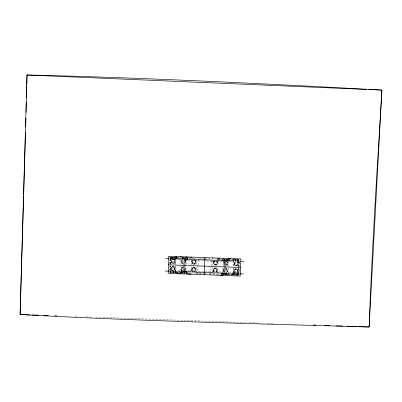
<?xml version="1.0" encoding="UTF-8"?>
<svg xmlns="http://www.w3.org/2000/svg" width="402" height="402" viewBox="0 0 402 402"><rect width="100%" height="100%" fill="white"/><g stroke="black" fill="none" stroke-linecap="round" stroke-linejoin="round"><path stroke-width="0.3" stroke-dasharray="2.01 1.51" d="M169.046 272.496L169.111 270.727M169.353 264.255L169.574 258.37M169.719 271.305L169.961 264.868M169.981 264.285L170.222 257.843L169.619 257.195M170.036 270.114L170.187 266.039M170.252 264.295L170.468 258.476L170.197 258.466M170.136 271.189L170.322 266.219L175.664 266.42L175.478 271.385L180.508 271.571L180.694 266.606L186.041 266.802L185.855 271.772M170.604 258.576L170.418 263.546L175.764 263.742L175.95 258.777L180.98 258.963L180.794 263.933L184.357 264.064M170.418 270.521L170.604 265.516M170.649 264.265L170.835 259.265M175.222 270.888L175.418 265.652M175.458 264.491L175.654 259.255M180.664 273.41L180.764 270.767L175.071 270.556M181.252 257.672L181.171 259.787L175.478 259.576M185.015 266.596L184.865 270.682L203.734 271.38M185.081 264.848L185.252 260.179L204.121 260.883M186.322 259.164L186.136 264.129L184.95 264.089M190.87 271.958L191.05 266.988L196.397 267.189L196.211 272.159M191.337 259.35L191.151 264.315L196.498 264.516L196.678 259.546M197.709 274.043L198.01 265.913M198.035 265.285L198.312 257.777M210.759 274.526L211.035 267.023M211.06 266.395L211.341 258.893M212.392 272.762L212.573 267.792L217.919 267.988L217.733 272.958M212.859 260.149L212.673 265.119L218.02 265.315L218.206 260.35M217.884 259.993L217.939 258.511M222.748 273.144L222.934 268.179L224.12 268.219M223.216 260.536L223.03 265.506L224.221 265.546M223.969 268.044L223.819 272.129L204.95 271.425M224.035 266.295L224.21 261.627L205.342 260.928M227.798 275.164L227.899 272.521L233.592 272.732M228.386 259.426L228.306 261.541L233.999 261.752M233.416 273.053L233.612 267.817M233.678 266.074L233.828 262.003M238.235 273.043L238.421 268.044M238.466 266.792L238.652 261.787M238.466 273.732L238.652 268.762L233.306 268.566L233.12 273.531L231.225 273.46M238.934 261.119L238.748 266.089L233.406 265.888L233.592 260.923L228.562 260.732L228.376 265.702L224.813 265.571M238.602 273.827L238.798 268.596M238.863 266.848L239.054 261.612M238.848 274.466L239.069 268.606M239.11 267.441L239.351 261.044M239.451 275.114L239.692 268.642M239.893 263.345L240.024 259.813M185.01 260.908L185.01 262.225M224.06 271.4L224.06 270.084M171.207 269.239C173.679 262.204 177.001 274.043 170.765 269.365A1.025 1.025 0 0 1 171.086 270.038A1.025 1.025 0 0 1 171.498 270.35M182.9 270.787C180.784 270.531 181.423 267.008 183.523 267.541M191.94 270.008C194.412 262.973 197.734 274.817 191.493 270.134A1.025 1.025 0 0 1 191.819 270.812A1.025 1.025 0 0 1 192.357 271.335A1.025 1.025 0 0 1 192.598 271.375M216.346 261.34C219.969 267.43 209.04 262.506 216.005 261.184M224.577 264.184L224.17 263.019L224.607 262.064M226.17 261.521C227.939 261.712 227.934 264.616 226.12 264.772M234.602 263.988C237.074 256.948 240.396 268.792 234.155 264.114A1.025 1.025 0 0 0 234.08 263.365A1.025 1.025 0 0 0 234.265 262.642A1.025 1.025 0 0 0 234.688 262.024A1.025 1.025 0 0 0 235.14 261.777M173.955 259.29A1.025 1.025 0 0 0 174.202 259.31A1.025 1.025 0 0 0 174.775 259.792A1.025 1.025 0 0 0 175.146 260.441A1.025 1.025 0 0 0 175.277 261.179A1.025 1.025 0 0 0 175.146 261.918A1.025 1.025 0 0 0 174.775 262.566A1.025 1.025 0 0 0 174.202 263.049A1.025 1.025 0 0 0 173.498 263.3A1.025 1.025 0 0 0 172.744 263.3C167.468 257.561 179.583 259.682 172.825 262.848M173.418 259.511L173.453 259.305A0.99 0.99 0 0 1 172.79 259.305A0.99 0.99 0 0 1 172.172 259.531A0.99 0.99 0 0 1 171.664 259.958A0.99 0.99 0 0 1 171.337 260.526A0.99 0.99 0 0 1 171.222 261.179A0.99 0.99 0 0 1 171.337 261.828A0.99 0.99 0 0 1 171.664 262.4A0.99 0.99 0 0 1 172.172 262.823A0.99 0.99 0 0 1 172.79 263.049A0.99 0.99 0 0 1 173.453 263.049A0.99 0.99 0 0 1 174.071 262.823A0.99 0.99 0 0 1 174.579 262.4A0.99 0.99 0 0 1 174.91 261.828A0.99 0.99 0 0 1 175.021 261.179A0.99 0.99 0 0 1 174.91 260.526A0.99 0.99 0 0 1 174.579 259.958A0.99 0.99 0 0 1 174.071 259.531A0.99 0.99 0 0 1 173.453 259.305M182.649 260.099L182.418 259.697A1.025 1.025 0 0 1 181.845 260.179A1.025 1.025 0 0 1 181.468 260.828A1.025 1.025 0 0 1 181.337 261.566A1.025 1.025 0 0 1 181.468 262.305A1.025 1.025 0 0 1 181.845 262.953A1.025 1.025 0 0 1 182.418 263.431A1.025 1.025 0 0 1 183.121 263.687C182.237 262.843 180.739 260.431 183.307 259.923M195.076 260.285A1.025 1.025 0 0 0 195.503 260.566A1.025 1.025 0 0 0 195.88 261.215A1.025 1.025 0 0 0 196.01 261.953A1.025 1.025 0 0 0 195.88 262.687A1.025 1.025 0 0 0 195.503 263.335A1.025 1.025 0 0 0 194.93 263.818A1.025 1.025 0 0 0 194.226 264.074A1.025 1.025 0 0 0 193.478 264.074C188.201 258.335 200.312 260.456 193.558 263.622M215.954 271.832C217.894 270.908 216.196 268.963 215.593 268.234A1.025 1.025 0 0 1 214.844 268.234A1.025 1.025 0 0 1 214.14 268.491A1.025 1.025 0 0 1 213.568 268.968A1.025 1.025 0 0 1 213.191 269.621A1.025 1.025 0 0 1 213.06 270.355A1.025 1.025 0 0 1 213.191 271.094A1.025 1.025 0 0 1 213.568 271.742A1.025 1.025 0 0 1 213.789 271.847M225.959 272.35C228.371 271.606 226.703 269.461 225.949 268.616A1.025 1.025 0 0 0 226.653 268.873A1.025 1.025 0 0 0 227.225 269.355A1.025 1.025 0 0 0 227.602 270.003A1.025 1.025 0 0 0 227.733 270.742A1.025 1.025 0 0 0 227.602 271.481A1.025 1.025 0 0 0 227.225 272.129A1.025 1.025 0 0 0 226.653 272.611A1.025 1.025 0 0 0 226.155 272.727M236.245 269.461C229.492 272.626 241.602 274.747 236.326 269.003A1.025 1.025 0 0 1 235.577 269.003A1.025 1.025 0 0 1 234.868 269.26A1.025 1.025 0 0 1 234.296 269.742A1.025 1.025 0 0 1 233.924 270.39A1.025 1.025 0 0 1 233.793 271.129A1.025 1.025 0 0 1 233.924 271.868A1.025 1.025 0 0 1 234.296 272.516A1.025 1.025 0 0 1 234.728 272.797M172.423 270.42L172.307 270.868A1.025 1.025 0 0 1 172.82 270.847M173.257 267.139L173.368 266.692A1.025 1.025 0 0 0 174.051 266.998A1.025 1.025 0 0 0 174.589 267.521A1.025 1.025 0 0 0 174.915 268.194A1.025 1.025 0 0 0 174.991 268.938A1.025 1.025 0 0 0 174.805 269.667A1.025 1.025 0 0 0 174.383 270.285A1.025 1.025 0 0 0 173.775 270.722A1.025 1.025 0 0 0 173.267 270.802M193.151 271.194L193.101 271.395A0.99 0.99 0 0 0 192.498 271.124A0.99 0.99 0 0 0 192.025 270.662A0.99 0.99 0 0 0 191.739 270.069A0.99 0.99 0 0 0 191.674 269.41A0.99 0.99 0 0 0 191.834 268.772A0.99 0.99 0 0 0 192.206 268.224A0.99 0.99 0 0 0 192.744 267.838A0.99 0.99 0 0 0 193.382 267.662A0.99 0.99 0 0 0 194.04 267.707A0.99 0.99 0 0 0 194.638 267.978A0.99 0.99 0 0 0 195.111 268.441A0.99 0.99 0 0 0 195.402 269.033A0.99 0.99 0 0 0 195.467 269.692A0.99 0.99 0 0 0 195.302 270.33A0.99 0.99 0 0 0 194.93 270.878A0.99 0.99 0 0 0 194.397 271.265A0.99 0.99 0 0 0 193.905 271.355M193.985 267.908L194.101 267.461A1.025 1.025 0 0 1 193.352 267.405A1.025 1.025 0 0 1 192.633 267.606A1.025 1.025 0 0 1 192.025 268.044A1.025 1.025 0 0 1 191.603 268.667A1.025 1.025 0 0 1 191.417 269.39A1.025 1.025 0 0 1 191.493 270.134M217.035 261.375A1.025 1.025 0 0 0 217.251 261.496A1.025 1.025 0 0 0 217.577 262.169A1.025 1.025 0 0 0 217.653 262.918A1.025 1.025 0 0 0 217.467 263.642A1.025 1.025 0 0 0 217.045 264.26A1.025 1.025 0 0 0 216.437 264.697A1.025 1.025 0 0 0 215.718 264.903A1.025 1.025 0 0 0 214.969 264.848L215.085 264.4M215.919 261.114L216.03 260.667M226.276 261.501L226.326 261.3A0.99 0.99 0 0 0 226.929 261.571A0.99 0.99 0 0 0 227.401 262.034A0.99 0.99 0 0 0 227.688 262.627A0.99 0.99 0 0 0 227.753 263.285A0.99 0.99 0 0 0 227.592 263.923A0.99 0.99 0 0 0 227.22 264.471A0.99 0.99 0 0 0 226.683 264.853A0.99 0.99 0 0 0 226.195 264.948M237.185 262.129L237.446 261.747A1.025 1.025 0 0 0 237.984 262.27A1.025 1.025 0 0 0 238.306 262.943A1.025 1.025 0 0 0 238.381 263.687A1.025 1.025 0 0 0 238.2 264.416A1.025 1.025 0 0 0 237.778 265.034A1.025 1.025 0 0 0 237.17 265.471A1.025 1.025 0 0 0 236.446 265.672A1.025 1.025 0 0 0 235.703 265.616L235.813 265.169M215.512 268.687C213.688 268.32 212.774 271.119 214.477 271.832M184.825 268.812L184.428 270.35L184.759 270.672A1.025 1.025 0 0 1 185.176 270.054A1.025 1.025 0 0 1 185.362 269.325A1.025 1.025 0 0 1 185.287 268.581A1.025 1.025 0 0 1 184.965 267.908M172.287 259.29A1.025 1.025 0 0 1 172.041 259.31A1.025 1.025 0 0 1 171.468 259.792A1.025 1.025 0 0 1 171.096 260.441A1.025 1.025 0 0 1 170.966 261.179A1.025 1.025 0 0 1 171.096 261.918A1.025 1.025 0 0 1 171.468 262.566A1.025 1.025 0 0 1 172.041 263.049L172.272 262.647M173.971 259.712L174.202 259.31M182.418 263.431L182.649 263.034M192.633 260.285A1.025 1.025 0 0 1 192.201 260.566A1.025 1.025 0 0 1 191.824 261.215A1.025 1.025 0 0 1 191.699 261.953A1.025 1.025 0 0 1 191.824 262.687A1.025 1.025 0 0 1 192.201 263.335A1.025 1.025 0 0 1 192.774 263.818L193.005 263.421M194.699 260.486L194.804 260.305A0.99 0.99 0 0 0 195.307 260.727A0.99 0.99 0 0 0 195.638 261.3A0.99 0.99 0 0 0 195.754 261.953A0.99 0.99 0 0 0 195.638 262.601A0.99 0.99 0 0 0 195.307 263.174A0.99 0.99 0 0 0 194.804 263.596A0.99 0.99 0 0 0 194.181 263.823A0.99 0.99 0 0 0 193.523 263.823A0.99 0.99 0 0 0 192.905 263.596A0.99 0.99 0 0 0 192.397 263.174A0.99 0.99 0 0 0 192.066 262.601A0.99 0.99 0 0 0 191.95 261.953A0.99 0.99 0 0 0 192.066 261.3A0.99 0.99 0 0 0 192.397 260.727A0.99 0.99 0 0 0 192.905 260.305A0.99 0.99 0 0 0 193.071 260.29M216.065 268.888L216.296 268.491A1.025 1.025 0 0 0 216.869 268.968A1.025 1.025 0 0 0 217.246 269.621A1.025 1.025 0 0 0 217.376 270.355A1.025 1.025 0 0 0 217.246 271.094A1.025 1.025 0 0 0 216.869 271.742A1.025 1.025 0 0 0 216.296 272.224A1.025 1.025 0 0 0 216.05 272.249M226.421 269.275L226.653 268.873M234.868 272.998L235.1 272.596M236.798 269.662L237.029 269.26A1.025 1.025 0 0 0 237.602 269.742A1.025 1.025 0 0 0 237.974 270.39A1.025 1.025 0 0 0 238.105 271.129A1.025 1.025 0 0 0 237.974 271.868A1.025 1.025 0 0 0 237.602 272.516A1.025 1.025 0 0 0 237.17 272.797M171.885 270.179L171.77 270.35A0.99 0.99 0 0 0 171.297 269.893A0.99 0.99 0 0 0 171.011 269.295A0.99 0.99 0 0 0 170.94 268.636A0.99 0.99 0 0 0 171.106 267.998A0.99 0.99 0 0 0 171.478 267.451A0.99 0.99 0 0 0 172.011 267.069A0.99 0.99 0 0 0 172.649 266.888A0.99 0.99 0 0 0 173.307 266.938A0.99 0.99 0 0 0 173.91 267.209A0.99 0.99 0 0 0 174.383 267.672A0.99 0.99 0 0 0 174.669 268.265A0.99 0.99 0 0 0 174.734 268.923A0.99 0.99 0 0 0 174.574 269.561A0.99 0.99 0 0 0 174.202 270.109A0.99 0.99 0 0 0 173.664 270.491A0.99 0.99 0 0 0 173.031 270.672A0.99 0.99 0 0 0 172.373 270.621M173.795 267.38L174.051 266.998M182.257 270.566L182 270.948A1.025 1.025 0 0 0 181.463 270.425A1.025 1.025 0 0 0 181.136 269.752A1.025 1.025 0 0 0 181.061 269.003A1.025 1.025 0 0 0 181.247 268.28A1.025 1.025 0 0 0 181.669 267.662A1.025 1.025 0 0 0 182.277 267.224A1.025 1.025 0 0 0 182.995 267.018A1.025 1.025 0 0 0 183.503 267.119M192.357 271.335L192.618 270.953M194.523 268.149L194.784 267.767A1.025 1.025 0 0 0 195.322 268.29A1.025 1.025 0 0 0 195.643 268.968A1.025 1.025 0 0 0 195.719 269.712A1.025 1.025 0 0 0 195.538 270.435A1.025 1.025 0 0 0 195.116 271.054A1.025 1.025 0 0 0 194.663 271.305M214.809 260.808A1.025 1.025 0 0 1 214.562 260.813A1.025 1.025 0 0 1 213.954 261.25A1.025 1.025 0 0 1 213.532 261.873A1.025 1.025 0 0 1 213.351 262.596A1.025 1.025 0 0 1 213.427 263.34A1.025 1.025 0 0 1 213.748 264.019A1.025 1.025 0 0 1 214.286 264.541L214.547 264.159M226.813 261.742L227.07 261.36A1.025 1.025 0 0 0 227.607 261.883A1.025 1.025 0 0 0 227.934 262.556A1.025 1.025 0 0 0 228.009 263.3A1.025 1.025 0 0 0 227.823 264.029A1.025 1.025 0 0 0 227.401 264.647A1.025 1.025 0 0 0 226.793 265.084A1.025 1.025 0 0 0 226.075 265.29M234.155 264.114A1.025 1.025 0 0 1 234.482 264.787A1.025 1.025 0 0 1 235.019 265.31L235.281 264.928M171.468 262.566L171.825 262.27M174.418 260.089L174.775 259.792M181.845 262.953L182.196 262.657M184.794 260.476L185.146 260.179A1.025 1.025 0 0 0 185.523 260.828A1.025 1.025 0 0 0 185.654 261.566A1.025 1.025 0 0 0 185.523 262.305A1.025 1.025 0 0 0 185.146 262.953A1.025 1.025 0 0 0 184.925 263.059M192.201 263.335L192.553 263.039M195.151 260.863L195.503 260.566M213.568 271.742L213.919 271.445M216.517 269.27L216.869 268.968M224.145 269.25A1.025 1.025 0 0 1 223.924 269.355A1.025 1.025 0 0 1 223.547 270.003A1.025 1.025 0 0 1 223.417 270.742A1.025 1.025 0 0 1 223.547 271.481A1.025 1.025 0 0 1 223.924 272.129L224.276 271.832M226.874 269.652L227.225 269.355M234.296 272.516L234.652 272.219M237.245 270.038L237.602 269.742M171.086 270.038L171.463 269.767M174.212 267.792L174.589 267.521M181.463 270.425L181.84 270.154M191.819 270.812L192.196 270.541M194.945 268.561L195.322 268.29M213.748 264.019L214.125 263.747M216.874 261.767L217.251 261.496M224.542 261.546A1.025 1.025 0 0 1 224.316 261.637A1.025 1.025 0 0 1 223.894 262.255A1.025 1.025 0 0 1 223.708 262.983A1.025 1.025 0 0 1 223.783 263.727A1.025 1.025 0 0 1 224.11 264.4L224.482 264.134M227.236 262.154L227.607 261.883M234.482 264.787L234.858 264.516M237.607 262.536L237.984 262.27M171.096 261.918L175.146 260.441M181.468 262.305L184.558 261.179M185.086 260.983L185.523 260.828M191.824 262.687L195.88 261.215M213.191 271.094L217.246 269.621M223.547 271.481L223.984 271.32M224.512 271.129L227.602 270.003M233.924 271.868L237.974 270.39M174.468 268.32L174.915 268.194M181.136 269.752L181.583 269.626M184.845 268.707L185.287 268.581M213.427 263.34L213.869 263.215M217.13 262.295L217.577 262.169M195.201 269.094L195.643 268.968M223.783 263.727L224.226 263.601M227.487 262.682L227.934 262.556M237.863 263.069L238.306 262.943M170.966 261.179L171.428 261.179M174.815 261.179L175.277 261.179M181.337 261.566L181.799 261.566M185.191 261.566L185.654 261.566M191.699 261.953L192.156 261.953M195.548 261.953L196.01 261.953M213.06 270.355L213.522 270.355M216.914 270.355L217.376 270.355M223.417 270.742L223.879 270.742M227.271 270.742L227.733 270.742M233.793 271.129L234.255 271.129M237.642 271.129L238.105 271.129M177.031 257.466L180.116 257.582M188.146 257.883L195.558 258.159M199.261 258.295L204.201 258.481M204.819 258.501L209.759 258.687M212.231 258.777L221.497 259.124M228.291 259.375L232.612 259.536M188.282 258.014L191.141 258.119M217.919 259.114L221.351 259.245M176.689 257.637L181.247 257.808M228.381 259.561L232.934 259.727M176.759 258.084L181.332 258.255M189.221 258.551L195.533 258.782M204.799 259.129L209.161 259.29M217.145 259.586L220.999 259.732M227.854 259.988L232.838 260.174M176.664 258.295L178.945 258.38M179.513 258.401L181.222 258.466M228.356 260.22L230.065 260.285M230.632 260.305L232.914 260.39M175.503 258.913L181.196 259.124M228.331 260.883L234.024 261.094M185.925 259.787L188.784 259.893M224.713 268.245L228.276 268.375L228.09 273.345L230.597 273.435M188.362 271.229L191.221 271.335M217.427 272.31L218.572 272.35M175.046 271.214L180.739 271.425M227.874 273.179L233.567 273.395M176.161 271.918L178.438 272.003M179.006 272.023L180.714 272.089M227.849 273.842L229.557 273.903M230.125 273.928L232.406 274.013M176.237 272.134L180.81 272.305M195.553 272.852L201.804 273.089M209.211 273.36L214.869 273.571M227.331 274.038L232.316 274.224M176.136 272.576L180.689 272.747M227.823 274.501L232.381 274.672M187.719 273.064L191.151 273.194M217.356 274.169L220.788 274.295M176.458 272.772L178.93 272.863M188.191 273.209L192.518 273.37M195.603 273.481L204.251 273.807M204.869 273.827L206.105 273.873M209.191 273.988L219.075 274.355M227.718 274.677L232.044 274.837M75.244 316.505L77.124 316.57M85.897 316.882L91.535 317.088M95.922 317.243L246.31 322.615M249.441 322.726L260.094 323.107M267.616 323.374L274.506 323.62M234.08 263.365L234.542 263.4M237.924 263.652L238.381 263.687M223.708 262.983L224.17 263.019M227.547 263.27L228.009 263.3M213.351 262.596L213.809 262.632M217.191 262.883L217.653 262.918M191.417 269.39L191.88 269.425M195.261 269.677L195.719 269.712M181.061 269.003L181.523 269.038M184.9 269.29L185.362 269.325M173.368 266.692A1.025 1.025 0 0 1 172.624 266.637A1.025 1.025 0 0 1 171.9 266.838A1.025 1.025 0 0 1 171.292 267.275A1.025 1.025 0 0 1 170.87 267.893A1.025 1.025 0 0 1 170.689 268.621L171.146 268.652M174.528 268.908L174.991 268.938M233.924 270.39L234.356 270.551M237.542 271.707L237.974 271.868M223.547 270.003L223.984 270.164M227.165 271.32L227.602 271.481M191.824 261.215L192.262 261.37M195.447 262.531L195.88 262.687M213.191 269.621L213.628 269.777M216.809 270.938L217.246 271.094M181.468 260.828L181.905 260.983M185.086 262.144L185.523 262.305M171.096 260.441L171.528 260.602M174.714 261.757L175.146 261.918M234.265 262.642L238.2 264.416M223.894 262.255L224.311 262.446M225.341 262.908L227.823 264.029M213.532 261.873L217.467 263.642M191.603 268.667L195.538 270.435M181.247 268.28L183.729 269.395M184.759 269.863L185.176 270.054M170.87 267.893L174.805 269.667M234.296 269.742L234.652 270.038M237.245 272.219L237.602 272.516M223.924 269.355L224.276 269.652M226.874 271.832L227.225 272.129M213.568 268.968L213.919 269.27M216.517 271.445L216.869 271.742M192.201 260.566L192.553 260.863M195.151 263.039L195.503 263.335M181.845 260.179L182.196 260.476M184.794 262.657L185.146 262.953M171.468 259.792L171.825 260.089M174.418 262.27L174.775 262.566M234.688 262.024L235.019 262.345M237.446 264.712L237.778 265.034M224.316 261.637L224.643 261.958M227.07 264.325L227.401 264.647M213.954 261.25L214.286 261.576M216.713 263.938L217.045 264.26M192.025 268.044L192.357 268.37M194.784 270.732L195.116 271.054M181.669 267.662L182 267.983M171.292 267.275L171.624 267.596M174.051 269.963L174.383 270.285M234.868 269.26L235.1 269.662M236.798 272.596L237.029 272.998M226.421 272.209L226.653 272.611M214.14 268.491L214.372 268.888M216.065 271.822L216.296 272.224M194.699 263.421L194.93 263.818M172.041 259.31L172.272 259.712M173.971 262.647L174.202 263.049M236.833 261.792A0.99 0.99 0 0 0 237.301 261.958A0.99 0.99 0 0 0 237.773 262.416A0.99 0.99 0 0 0 238.059 263.014A0.99 0.99 0 0 0 238.13 263.667A0.99 0.99 0 0 0 237.964 264.31A0.99 0.99 0 0 0 237.592 264.853A0.99 0.99 0 0 0 237.059 265.24A0.99 0.99 0 0 0 236.421 265.421A0.99 0.99 0 0 0 235.763 265.37A0.99 0.99 0 0 0 235.16 265.099A0.99 0.99 0 0 0 234.688 264.637A0.99 0.99 0 0 0 234.401 264.044A0.99 0.99 0 0 0 234.336 263.385A0.99 0.99 0 0 0 234.497 262.747A0.99 0.99 0 0 0 234.868 262.199A0.99 0.99 0 0 0 235.406 261.818L235.497 262.003M236.969 265.054L237.17 265.471M226.592 264.667L226.793 265.084M214.562 260.813L214.763 261.23M216.236 264.285L216.437 264.697M192.633 267.606L192.834 268.023M194.307 271.079L194.508 271.496M182.277 267.224L182.478 267.642M171.9 266.838L172.101 267.255M173.574 270.305L173.775 270.722M235.577 269.003L235.657 269.461M214.844 268.234L214.924 268.687M194.146 263.622L194.226 264.074M173.418 262.848L173.498 263.3M236.401 265.214L236.446 265.672M215.286 260.612L215.331 261.069M215.668 264.441L215.718 264.903M193.352 267.405L193.402 267.863M182.995 267.018L183.046 267.481M172.624 266.637L172.669 267.094M173.006 270.466L173.056 270.928M194.784 267.767A1.025 1.025 0 0 1 194.101 267.461M170.689 268.621A1.025 1.025 0 0 1 170.765 269.365M184.417 270.556A0.99 0.99 0 0 1 184.573 270.491A0.99 0.99 0 0 1 184.945 269.948A0.99 0.99 0 0 1 185.106 269.305A0.99 0.99 0 0 1 185.041 268.652A0.99 0.99 0 0 1 184.93 268.521M183.513 267.355A0.99 0.99 0 0 1 183.021 267.275A0.99 0.99 0 0 1 182.387 267.451A0.99 0.99 0 0 1 181.85 267.838A0.99 0.99 0 0 1 181.478 268.385A0.99 0.99 0 0 1 181.317 269.023A0.99 0.99 0 0 1 181.382 269.682A0.99 0.99 0 0 1 181.669 270.275A0.99 0.99 0 0 1 182.141 270.737A0.99 0.99 0 0 1 182.614 270.903M184.528 270.762A1.025 1.025 0 0 1 184.759 270.672M216.658 261.33A0.99 0.99 0 0 0 217.045 261.647A0.99 0.99 0 0 0 217.331 262.24A0.99 0.99 0 0 0 217.397 262.898A0.99 0.99 0 0 0 217.236 263.536A0.99 0.99 0 0 0 216.864 264.084A0.99 0.99 0 0 0 216.326 264.471A0.99 0.99 0 0 0 215.693 264.647A0.99 0.99 0 0 0 215.03 264.601A0.99 0.99 0 0 0 214.432 264.33A0.99 0.99 0 0 0 213.959 263.868A0.99 0.99 0 0 0 213.673 263.27A0.99 0.99 0 0 0 213.603 262.617A0.99 0.99 0 0 0 213.769 261.973A0.99 0.99 0 0 0 214.14 261.431A0.99 0.99 0 0 0 214.673 261.044A0.99 0.99 0 0 0 215.311 260.863A0.99 0.99 0 0 0 215.969 260.913A0.99 0.99 0 0 0 216.1 261.019M214.286 264.541A1.025 1.025 0 0 1 214.969 264.848M235.577 261.813A0.99 0.99 0 0 1 235.406 261.818M235.019 265.31A1.025 1.025 0 0 1 235.703 265.616M224.658 261.752A0.99 0.99 0 0 1 224.497 261.818A0.99 0.99 0 0 1 224.125 262.36A0.99 0.99 0 0 1 223.964 262.998A0.99 0.99 0 0 1 224.03 263.657A0.99 0.99 0 0 1 224.316 264.255A0.99 0.99 0 0 1 224.698 264.566M226.326 261.3A0.99 0.99 0 0 1 226.16 261.33M227.07 261.36A1.025 1.025 0 0 1 226.828 261.32M224.11 264.4A1.025 1.025 0 0 1 224.643 264.923M194.804 260.305A0.99 0.99 0 0 1 194.633 260.29M192.774 263.818A1.025 1.025 0 0 1 193.478 264.074M172.041 263.049A1.025 1.025 0 0 1 172.744 263.3M184.95 260.345A0.99 0.99 0 0 0 185.282 260.913A0.99 0.99 0 0 0 185.397 261.566A0.99 0.99 0 0 0 185.282 262.215A0.99 0.99 0 0 0 184.95 262.787M183.332 263.395A0.99 0.99 0 0 0 183.166 263.436A0.99 0.99 0 0 0 182.543 263.209A0.99 0.99 0 0 0 182.041 262.787A0.99 0.99 0 0 0 181.709 262.215A0.99 0.99 0 0 0 181.593 261.566A0.99 0.99 0 0 0 181.709 260.913A0.99 0.99 0 0 0 182.041 260.345A0.99 0.99 0 0 0 182.543 259.918A0.99 0.99 0 0 0 183.026 259.787M183.121 263.687A1.025 1.025 0 0 1 183.362 263.627M185.146 260.179A1.025 1.025 0 0 1 184.925 260.074M214.171 271.863A0.99 0.99 0 0 0 213.763 271.576A0.99 0.99 0 0 0 213.432 271.008A0.99 0.99 0 0 0 213.316 270.355A0.99 0.99 0 0 0 213.432 269.707A0.99 0.99 0 0 0 213.763 269.134A0.99 0.99 0 0 0 214.266 268.712A0.99 0.99 0 0 0 214.889 268.486A0.99 0.99 0 0 0 215.547 268.486A0.99 0.99 0 0 0 216.17 268.712A0.99 0.99 0 0 0 216.673 269.134A0.99 0.99 0 0 0 217.005 269.707A0.99 0.99 0 0 0 217.12 270.355A0.99 0.99 0 0 0 217.005 271.008A0.99 0.99 0 0 0 216.673 271.576A0.99 0.99 0 0 0 216.17 272.003A0.99 0.99 0 0 0 216 272.018M216.296 268.491A1.025 1.025 0 0 1 215.593 268.234M235.477 272.903A0.99 0.99 0 0 0 234.999 272.777A0.99 0.99 0 0 0 234.492 272.35A0.99 0.99 0 0 0 234.165 271.777A0.99 0.99 0 0 0 234.049 271.129A0.99 0.99 0 0 0 234.165 270.481A0.99 0.99 0 0 0 234.492 269.908A0.99 0.99 0 0 0 234.999 269.481A0.99 0.99 0 0 0 235.617 269.255A0.99 0.99 0 0 0 236.281 269.255A0.99 0.99 0 0 0 236.899 269.481A0.99 0.99 0 0 0 237.406 269.908A0.99 0.99 0 0 0 237.738 270.481A0.99 0.99 0 0 0 237.848 271.129A0.99 0.99 0 0 0 237.738 271.777A0.99 0.99 0 0 0 237.406 272.35A0.99 0.99 0 0 0 236.899 272.777A0.99 0.99 0 0 0 236.421 272.903M237.029 269.26A1.025 1.025 0 0 1 236.326 269.003M224.12 271.963A0.99 0.99 0 0 0 223.788 271.39A0.99 0.99 0 0 0 223.673 270.742A0.99 0.99 0 0 0 223.788 270.094A0.99 0.99 0 0 0 224.12 269.521M225.738 268.913A0.99 0.99 0 0 0 225.904 268.868A0.99 0.99 0 0 0 226.527 269.094A0.99 0.99 0 0 0 227.029 269.521A0.99 0.99 0 0 0 227.361 270.094A0.99 0.99 0 0 0 227.477 270.742A0.99 0.99 0 0 0 227.361 271.39A0.99 0.99 0 0 0 227.029 271.963A0.99 0.99 0 0 0 226.527 272.39A0.99 0.99 0 0 0 226.045 272.516M225.949 268.616A1.025 1.025 0 0 1 225.713 268.682M223.924 272.129A1.025 1.025 0 0 1 224.145 272.234"/><path stroke-width="0.6" d="M25.929 117.972L25.693 126.655M26.07 112.379L26.331 101.817M26.426 98.083L26.738 85.606M26.768 84.36L26.999 74.998C145.388 77.727 263.667 83.641 381.9 90.093L369.126 327.002C252.757 323.65 136.358 320.891 20.1 314.535L23.512 196.02M23.552 194.769L26.999 74.998L366.85 89.45M25.522 132.213L20.1 314.535L30.125 314.892M170.408 272.481L170.493 271.315M170.925 258.476L170.95 257.305M170.508 272.486L170.548 271.315M170.996 258.481L171.036 257.31M170.609 272.486L170.629 271.32M172.151 258.521L172.192 257.355M173.543 272.596L173.584 271.43M174.061 258.592L174.106 257.426M175.538 272.672L175.589 271.506M176.081 258.667L176.106 257.501M175.649 272.677L175.669 271.506M176.212 257.501L176.161 258.672L176.282 257.506L170.895 257.305L170.855 258.471L176.237 258.672M181.272 257.144L181.282 256.853L180.141 256.813M187.392 259.089L187.513 257.923L182.126 257.722L182.081 258.893L187.468 259.094M181.639 272.898L181.689 271.732M182.181 258.893L182.181 257.727M181.704 272.903L181.779 271.732M182.262 258.898L182.302 257.732M181.83 271.737L181.835 272.908L181.895 271.737M182.86 272.943L182.9 271.777M183.377 258.938L183.423 257.772M184.774 273.013L184.814 271.847M185.292 259.009L185.337 257.843M186.769 273.089L186.819 271.923M187.342 257.918L187.292 259.084L187.417 257.918M186.835 273.094L186.905 271.923L186.875 273.094M191.734 257.536L191.749 257.245L190.603 257.2M204.216 274.702L204.854 257.607M221.628 274.385L221.678 273.219M223.658 258.722L223.673 258.431M223.733 274.466L223.778 273.295M224.256 260.461L224.301 259.295M225.648 274.536L225.693 273.37M226.17 260.531L226.21 259.365M226.532 274.571L226.577 273.4M226.572 274.571L226.612 273.4M226.688 274.576L226.668 273.405M227.366 260.576L227.426 259.411L227.467 260.581L222.08 260.38L222.125 259.21L227.507 259.411M232.858 274.802L232.894 273.636M232.899 274.807L232.989 273.641M234.1 259.114L234.11 258.818M234.964 274.883L235.009 273.717M235.487 260.878L235.527 259.712M236.878 274.953L236.919 273.787M237.396 260.948L237.441 259.782M238.215 260.978L238.26 259.813M237.798 274.988L237.843 273.822M238.285 260.983L238.366 259.818M237.858 274.988L237.944 273.822M238.376 260.988L238.421 259.818M237.919 274.993L237.964 273.827M238.446 260.988L238.486 259.823M238.557 260.993L238.622 259.828M238.617 260.993L238.667 259.828M175.589 256.642L176.724 256.682M186.025 257.029L187.171 257.074M217.949 258.22L219.668 258.28M228.416 258.607L230.693 258.692M165.594 258.391L169.353 258.531M240.813 261.189L243.949 261.305M168.503 264.812L240.567 267.496M165.121 271.003L168.88 271.139M240.346 273.802L243.476 273.918M186.99 271.928L181.603 271.727L181.563 272.893L186.945 273.094M176.669 273.551L180.654 273.702M187.689 273.963L191.121 274.089M220.185 275.169L223.045 275.28M32.004 314.957L38.899 315.203M43.285 315.364L48.3 315.54M54.566 315.766L57.069 315.856M313.359 325.007L315.861 325.097M324.635 325.409L329.65 325.59M335.916 325.816L342.811 326.057M347.192 326.218L356.594 326.55M358.473 326.62L369.126 327.002C372.046 247.969 377.192 169.031 381.9 90.093L368.734 89.53M168.82 256.265L168.187 273.36L240.25 276.043L240.883 258.948L168.82 256.265M170.378 271.31L170.332 272.476L175.719 272.677L175.719 271.511L170.378 271.31M184.247 259.094L183.779 271.682L224.824 273.209L225.291 260.622L184.247 259.094M221.602 273.214L221.557 274.385L226.944 274.586L226.989 273.415L221.602 273.214M232.833 273.636L232.788 274.802L238.175 275.003L238.215 273.832L232.833 273.636M233.356 259.632L233.311 260.797L238.698 260.998L238.738 259.833L233.356 259.632"/></g></svg>
